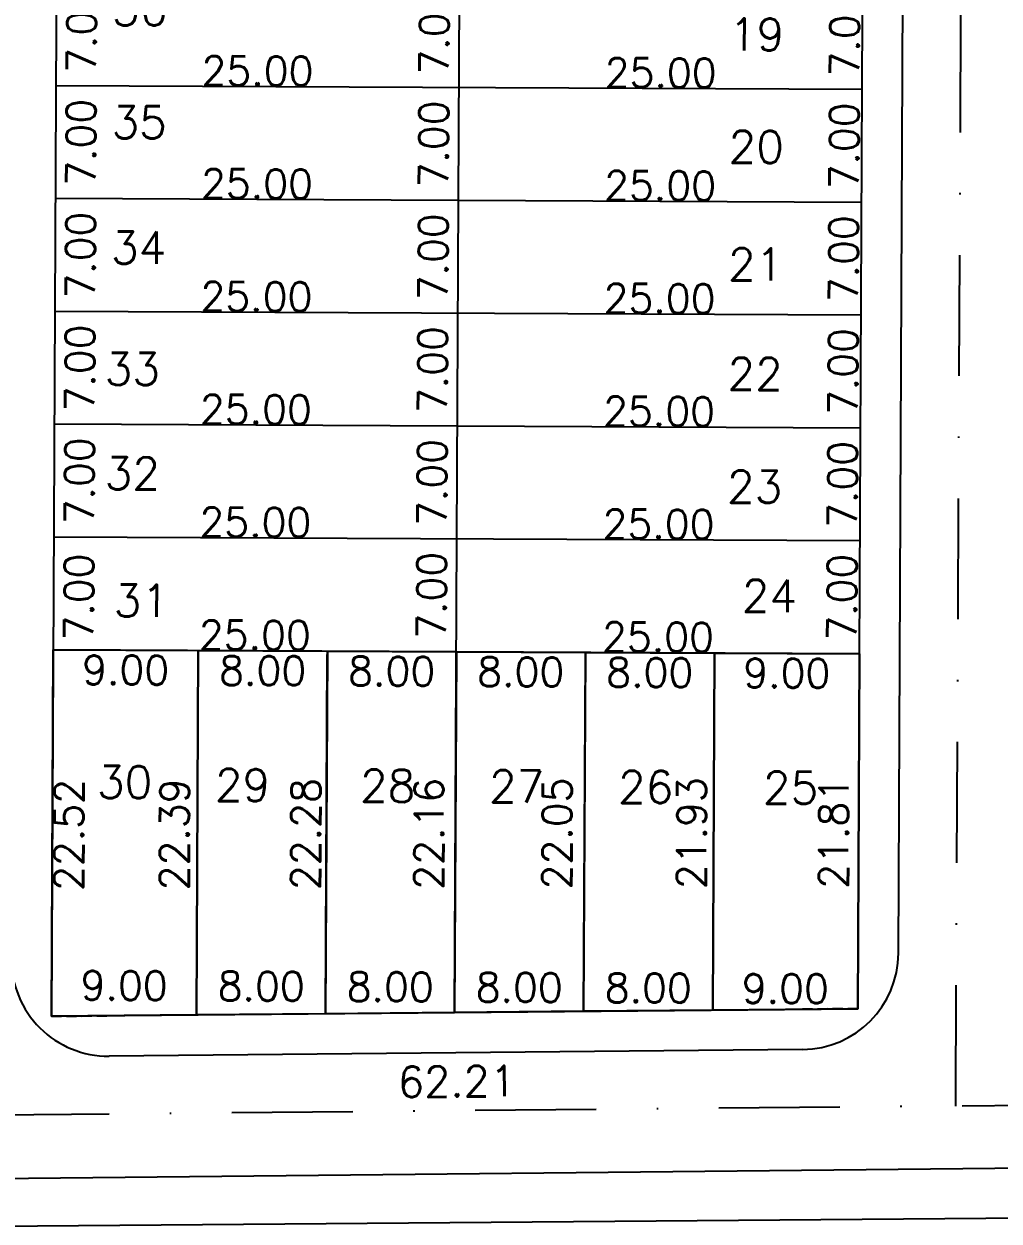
# Model space of a CAD drawing. Header units: millimetres. Extents: x -4430026 to 4783824, y 584 to 9593110.
# Drawn here: x 3050.1 to 3110.6, y 1505 to 1579.3 of the extents above; entities that cross this region are included whole.
import ezdxf
from ezdxf.enums import TextEntityAlignment as Align

# ---------------------------------------------------------------- set-up
doc = ezdxf.new("R2010")
doc.units = ezdxf.units.MM
for name, pattern in [('DASHDOT', [1, 0.5, -0.25, 0, -0.25]), ('HIDDEN', [0.375, 0.25, -0.125]), ('HIDDEN2', [0.1875, 0.125, -0.0625])]:
    doc.linetypes.add(name, pattern=pattern)
for name, color, linetype in [('boundary filipe', 6, 'Continuous'), ('BOUNDARY LOTES', 2, 'Continuous'), ('Calçada', 1, 'Continuous'), ('CANTOS', 9, 'HIDDEN'), ('Cota', 8, 'Continuous'), ('COTAS', 8, 'Continuous'), ('Lotes', 2, 'Continuous'), ('Numero de lotes', 5, 'Continuous'), ('Projeção', 8, 'HIDDEN2'), ('QUADRA', 4, 'Continuous')]:
    doc.layers.add(name, color=color, linetype=linetype)
doc.styles.add('arcad1', font='romans.shx')
doc.styles.add('ROMANS', font='romans.shx')
doc.dimstyles.new('BOLA100', dxfattribs={"dimscale": 0, "dimtxt": 1.9, "dimasz": 0.18, "dimexe": 0.18, "dimexo": 0.063, "dimgap": 0, "dimtad": 1, "dimzin": 4, "dimdsep": 46, "dimtxsty": 'ROMANS', "dimcen": 0.09, "dimse1": 1, "dimse2": 1, "dimsd1": 1, "dimsd2": 1, "dimclrt": 256, "dimaunit": 1, "dimadec": 4, "dimazin": 0, "dimtfac": 1.2, "dimtix": 1, "dimtmove": 2, "dimatfit": 3, "dimfxl": 1, "dimtvp": 2, "dimtolj": 1, "dimtzin": 4, "dimarcsym": 0})
doc.dimstyles.get("Standard").update_dxf_attribs({"dimtxt": 0.18, "dimasz": 0.18, "dimexe": 0.18, "dimexo": 0.0625, "dimgap": 0.09, "dimtad": 0, "dimtih": 1, "dimtoh": 1, "dimdec": 4, "dimzin": 0, "dimdsep": 46, "dimtxsty": 'Standard', "dimcen": 0.09, "dimadec": 0, "dimazin": 0, "dimtfac": 1, "dimtdec": 4, "dimtofl": 0, "dimtmove": 0, "dimatfit": 3, "dimfxl": 1, "dimtolj": 1, "dimtzin": 0, "dimarcsym": 0})

# ---------------------------------------------------------------- blocks, each defined once
blk = doc.blocks.new('*D13721')
at = {"layer": 'DEFPOINTS', "color": 0, "linetype": 'ByBlock'}
for p in [(3107.872, 1512.137), (3107.872, 1512.137), (3045.668, 1511.546)]:
    blk.add_point(p, dxfattribs=at)
at = {"layer": 'COTAS', "linetype": 'ByBlock', "insert": (3076.941, 1513.666), "char_height": 1.9, "attachment_point": 5, "rotation": 0.54386, "style": 'ROMANS'}
blk.add_mtext('\\A1;62.21', dxfattribs=at)
blk = doc.blocks.new('*D13722')
at = {"layer": 'DEFPOINTS', "color": 0, "linetype": 'ByBlock'}
for p in [(3107.872, 1512.137), (3170.075, 1512.727), (3170.075, 1512.727)]:
    blk.add_point(p, dxfattribs=at)
at = {"layer": 'COTAS', "linetype": 'ByBlock', "insert": (3138.994, 1514.099), "char_height": 1.9, "attachment_point": 5, "rotation": 0.54386, "style": 'ROMANS'}
blk.add_mtext('\\A1;62.21', dxfattribs=at)
blk = doc.blocks.new('*D13730')
at = {"layer": 'DEFPOINTS', "color": 0, "linetype": 'ByBlock'}
for p in [(3108.764, 1700.403), (3107.872, 1512.137), (3107.872, 1512.137)]:
    blk.add_point(p, dxfattribs=at)
at = {"layer": 'COTAS', "linetype": 'ByBlock', "insert": (3106.648, 1606.278), "char_height": 1.9, "attachment_point": 5, "rotation": 89.72858, "style": 'ROMANS'}
blk.add_mtext('\\A1;188.27', dxfattribs=at)
blk = doc.blocks.new('*D11980')
at = {"layer": 'DEFPOINTS', "color": 0}
for p in [(3052.104, 1582.437), (3052.071, 1575.437), (3057.247, 1575.412)]:
    blk.add_point(p, dxfattribs=at)
at = {"layer": 'Cota', "color": 41, "insert": (3053.664, 1578.929), "char_height": 1.8, "attachment_point": 5, "rotation": 89.72858, "style": 'ROMANS'}
blk.add_mtext('\\A1;7.00', dxfattribs=at)
blk = doc.blocks.new('*D11981')
at = {"layer": 'DEFPOINTS', "color": 0}
for p in [(3052.071, 1575.437), (3052.038, 1568.437), (3057.214, 1568.412)]:
    blk.add_point(p, dxfattribs=at)
at = {"layer": 'Cota', "color": 41, "insert": (3053.63, 1571.929), "char_height": 1.8, "attachment_point": 5, "rotation": 89.72858, "style": 'ROMANS'}
blk.add_mtext('\\A1;7.00', dxfattribs=at)
blk = doc.blocks.new('*D11982')
at = {"layer": 'DEFPOINTS', "color": 0}
for p in [(3052.038, 1568.437), (3052.005, 1561.437), (3057.181, 1561.412)]:
    blk.add_point(p, dxfattribs=at)
at = {"layer": 'Cota', "color": 41, "insert": (3053.597, 1564.929), "char_height": 1.8, "attachment_point": 5, "rotation": 89.72858, "style": 'ROMANS'}
blk.add_mtext('\\A1;7.00', dxfattribs=at)
blk = doc.blocks.new('*D11983')
at = {"layer": 'DEFPOINTS', "color": 0}
for p in [(3052.005, 1561.437), (3051.971, 1554.437), (3057.147, 1554.412)]:
    blk.add_point(p, dxfattribs=at)
at = {"layer": 'Cota', "color": 41, "insert": (3053.564, 1557.929), "char_height": 1.8, "attachment_point": 5, "rotation": 89.72858, "style": 'ROMANS'}
blk.add_mtext('\\A1;7.00', dxfattribs=at)
blk = doc.blocks.new('*D11984')
at = {"layer": 'DEFPOINTS', "color": 0}
for p in [(3051.971, 1554.437), (3051.938, 1547.437), (3057.114, 1547.412)]:
    blk.add_point(p, dxfattribs=at)
at = {"layer": 'Cota', "color": 41, "insert": (3053.531, 1550.929), "char_height": 1.8, "attachment_point": 5, "rotation": 89.72858, "style": 'ROMANS'}
blk.add_mtext('\\A1;7.00', dxfattribs=at)
blk = doc.blocks.new('*D11985')
at = {"layer": 'DEFPOINTS', "color": 0}
for p in [(3051.937, 1547.224), (3051.904, 1540.224), (3057.08, 1540.199)]:
    blk.add_point(p, dxfattribs=at)
at = {"layer": 'Cota', "color": 41, "insert": (3053.497, 1543.716), "char_height": 1.8, "attachment_point": 5, "rotation": 89.72858, "style": 'ROMANS'}
blk.add_mtext('\\A1;7.00', dxfattribs=at)
blk = doc.blocks.new('*D12047')
at = {"layer": 'DEFPOINTS', "color": 0}
for p in [(3077.104, 1582.318), (3077.071, 1575.318), (3079.117, 1575.309)]:
    blk.add_point(p, dxfattribs=at)
at = {"layer": 'Cota', "color": 41, "insert": (3075.533, 1578.826), "char_height": 1.8, "attachment_point": 5, "rotation": 89.72858, "style": 'ROMANS'}
blk.add_mtext('\\A1;7.00', dxfattribs=at)
blk = doc.blocks.new('*D12048')
at = {"layer": 'DEFPOINTS', "color": 0}
for p in [(3102.104, 1582.2), (3102.07, 1575.2), (3104.57, 1575.188)]:
    blk.add_point(p, dxfattribs=at)
at = {"layer": 'Cota', "color": 41, "insert": (3100.987, 1578.705), "char_height": 1.8, "attachment_point": 5, "rotation": 89.72858, "style": 'ROMANS'}
blk.add_mtext('\\A1;7.00', dxfattribs=at)
blk = doc.blocks.new('*D12049')
at = {"layer": 'DEFPOINTS', "color": 0}
for p in [(3052.081, 1577.626), (3077.081, 1577.508), (3077.058, 1572.698)]:
    blk.add_point(p, dxfattribs=at)
at = {"layer": 'Cota', "color": 41, "insert": (3064.575, 1576.357), "char_height": 1.8, "attachment_point": 5, "rotation": 359.72858, "style": 'ROMANS'}
blk.add_mtext('\\A1;25.00', dxfattribs=at)
blk = doc.blocks.new('*D12050')
at = {"layer": 'DEFPOINTS', "color": 0}
for p in [(3077.081, 1577.508), (3102.081, 1577.39), (3102.058, 1572.579)]:
    blk.add_point(p, dxfattribs=at)
at = {"layer": 'Cota', "color": 41, "insert": (3089.575, 1576.239), "char_height": 1.8, "attachment_point": 5, "rotation": 359.72858, "style": 'ROMANS'}
blk.add_mtext('\\A1;25.00', dxfattribs=at)
blk = doc.blocks.new('*D12051')
at = {"layer": 'DEFPOINTS', "color": 0}
for p in [(3077.071, 1575.318), (3077.037, 1568.318), (3079.084, 1568.309)]:
    blk.add_point(p, dxfattribs=at)
at = {"layer": 'Cota', "color": 41, "insert": (3075.5, 1571.826), "char_height": 1.8, "attachment_point": 5, "rotation": 89.72858, "style": 'ROMANS'}
blk.add_mtext('\\A1;7.00', dxfattribs=at)
blk = doc.blocks.new('*D12052')
at = {"layer": 'DEFPOINTS', "color": 0}
for p in [(3102.07, 1575.2), (3102.037, 1568.2), (3104.537, 1568.188)]:
    blk.add_point(p, dxfattribs=at)
at = {"layer": 'Cota', "color": 41, "insert": (3100.954, 1571.705), "char_height": 1.8, "attachment_point": 5, "rotation": 89.72858, "style": 'ROMANS'}
blk.add_mtext('\\A1;7.00', dxfattribs=at)
blk = doc.blocks.new('*D12053')
at = {"layer": 'DEFPOINTS', "color": 0}
for p in [(3052.048, 1570.626), (3077.048, 1570.508), (3077.025, 1565.698)]:
    blk.add_point(p, dxfattribs=at)
at = {"layer": 'Cota', "color": 41, "insert": (3064.542, 1569.357), "char_height": 1.8, "attachment_point": 5, "rotation": 359.72858, "style": 'ROMANS'}
blk.add_mtext('\\A1;25.00', dxfattribs=at)
blk = doc.blocks.new('*D12054')
at = {"layer": 'DEFPOINTS', "color": 0}
for p in [(3077.048, 1570.508), (3102.048, 1570.39), (3102.025, 1565.579)]:
    blk.add_point(p, dxfattribs=at)
at = {"layer": 'Cota', "color": 41, "insert": (3089.542, 1569.239), "char_height": 1.8, "attachment_point": 5, "rotation": 359.72858, "style": 'ROMANS'}
blk.add_mtext('\\A1;25.00', dxfattribs=at)
blk = doc.blocks.new('*D12055')
at = {"layer": 'DEFPOINTS', "color": 0}
for p in [(3077.037, 1568.318), (3077.004, 1561.318), (3079.05, 1561.309)]:
    blk.add_point(p, dxfattribs=at)
at = {"layer": 'Cota', "color": 41, "insert": (3075.467, 1564.826), "char_height": 1.8, "attachment_point": 5, "rotation": 89.72858, "style": 'ROMANS'}
blk.add_mtext('\\A1;7.00', dxfattribs=at)
blk = doc.blocks.new('*D12056')
at = {"layer": 'DEFPOINTS', "color": 0}
for p in [(3102.037, 1568.2), (3102.004, 1561.2), (3104.504, 1561.188)]:
    blk.add_point(p, dxfattribs=at)
at = {"layer": 'Cota', "color": 41, "insert": (3100.921, 1564.705), "char_height": 1.8, "attachment_point": 5, "rotation": 89.72858, "style": 'ROMANS'}
blk.add_mtext('\\A1;7.00', dxfattribs=at)
blk = doc.blocks.new('*D12057')
at = {"layer": 'DEFPOINTS', "color": 0}
for p in [(3052.015, 1563.627), (3077.015, 1563.508), (3076.992, 1558.698)]:
    blk.add_point(p, dxfattribs=at)
at = {"layer": 'Cota', "color": 41, "insert": (3064.509, 1562.357), "char_height": 1.8, "attachment_point": 5, "rotation": 359.72858, "style": 'ROMANS'}
blk.add_mtext('\\A1;25.00', dxfattribs=at)
blk = doc.blocks.new('*D12058')
at = {"layer": 'DEFPOINTS', "color": 0}
for p in [(3077.015, 1563.508), (3102.014, 1563.39), (3101.992, 1558.58)]:
    blk.add_point(p, dxfattribs=at)
at = {"layer": 'Cota', "color": 41, "insert": (3089.509, 1562.239), "char_height": 1.8, "attachment_point": 5, "rotation": 359.72858, "style": 'ROMANS'}
blk.add_mtext('\\A1;25.00', dxfattribs=at)
blk = doc.blocks.new('*D12059')
at = {"layer": 'DEFPOINTS', "color": 0}
for p in [(3077.004, 1561.318), (3076.971, 1554.318), (3079.017, 1554.309)]:
    blk.add_point(p, dxfattribs=at)
at = {"layer": 'Cota', "color": 41, "insert": (3075.434, 1557.826), "char_height": 1.8, "attachment_point": 5, "rotation": 89.72858, "style": 'ROMANS'}
blk.add_mtext('\\A1;7.00', dxfattribs=at)
blk = doc.blocks.new('*D12060')
at = {"layer": 'DEFPOINTS', "color": 0}
for p in [(3102.004, 1561.2), (3101.971, 1554.2), (3104.471, 1554.188)]:
    blk.add_point(p, dxfattribs=at)
at = {"layer": 'Cota', "color": 41, "insert": (3100.887, 1557.705), "char_height": 1.8, "attachment_point": 5, "rotation": 89.72858, "style": 'ROMANS'}
blk.add_mtext('\\A1;7.00', dxfattribs=at)
blk = doc.blocks.new('*D12061')
at = {"layer": 'DEFPOINTS', "color": 0}
for p in [(3051.982, 1556.627), (3076.982, 1556.508), (3076.959, 1551.698)]:
    blk.add_point(p, dxfattribs=at)
at = {"layer": 'Cota', "color": 41, "insert": (3064.476, 1555.357), "char_height": 1.8, "attachment_point": 5, "rotation": 359.72858, "style": 'ROMANS'}
blk.add_mtext('\\A1;25.00', dxfattribs=at)
blk = doc.blocks.new('*D12062')
at = {"layer": 'DEFPOINTS', "color": 0}
for p in [(3076.982, 1556.508), (3101.981, 1556.39), (3101.958, 1551.58)]:
    blk.add_point(p, dxfattribs=at)
at = {"layer": 'Cota', "color": 41, "insert": (3089.476, 1555.239), "char_height": 1.8, "attachment_point": 5, "rotation": 359.72858, "style": 'ROMANS'}
blk.add_mtext('\\A1;25.00', dxfattribs=at)
blk = doc.blocks.new('*D12063')
at = {"layer": 'DEFPOINTS', "color": 0}
for p in [(3076.971, 1554.318), (3076.938, 1547.319), (3078.984, 1547.309)]:
    blk.add_point(p, dxfattribs=at)
at = {"layer": 'Cota', "color": 41, "insert": (3075.401, 1550.826), "char_height": 1.8, "attachment_point": 5, "rotation": 89.72858, "style": 'ROMANS'}
blk.add_mtext('\\A1;7.00', dxfattribs=at)
blk = doc.blocks.new('*D12064')
at = {"layer": 'DEFPOINTS', "color": 0}
for p in [(3101.971, 1554.2), (3101.938, 1547.2), (3104.438, 1547.188)]:
    blk.add_point(p, dxfattribs=at)
at = {"layer": 'Cota', "color": 41, "insert": (3100.854, 1550.705), "char_height": 1.8, "attachment_point": 5, "rotation": 89.72858, "style": 'ROMANS'}
blk.add_mtext('\\A1;7.00', dxfattribs=at)
blk = doc.blocks.new('*D12065')
at = {"layer": 'DEFPOINTS', "color": 0}
for p in [(3051.949, 1549.627), (3076.948, 1549.508), (3076.926, 1544.698)]:
    blk.add_point(p, dxfattribs=at)
at = {"layer": 'Cota', "color": 41, "insert": (3064.443, 1548.357), "char_height": 1.8, "attachment_point": 5, "rotation": 359.72858, "style": 'ROMANS'}
blk.add_mtext('\\A1;25.00', dxfattribs=at)
blk = doc.blocks.new('*D12066')
at = {"layer": 'DEFPOINTS', "color": 0}
for p in [(3076.948, 1549.508), (3101.948, 1549.39), (3101.925, 1544.58)]:
    blk.add_point(p, dxfattribs=at)
at = {"layer": 'Cota', "color": 41, "insert": (3089.442, 1548.239), "char_height": 1.8, "attachment_point": 5, "rotation": 359.72858, "style": 'ROMANS'}
blk.add_mtext('\\A1;25.00', dxfattribs=at)
blk = doc.blocks.new('*D12067')
at = {"layer": 'DEFPOINTS', "color": 0}
for p in [(3076.938, 1547.319), (3076.905, 1540.319), (3078.951, 1540.309)]:
    blk.add_point(p, dxfattribs=at)
at = {"layer": 'Cota', "color": 41, "insert": (3075.368, 1543.826), "char_height": 1.8, "attachment_point": 5, "rotation": 89.72858, "style": 'ROMANS'}
blk.add_mtext('\\A1;7.00', dxfattribs=at)
blk = doc.blocks.new('*D12068')
at = {"layer": 'DEFPOINTS', "color": 0}
for p in [(3101.938, 1547.2), (3101.905, 1540.2), (3104.405, 1540.188)]:
    blk.add_point(p, dxfattribs=at)
at = {"layer": 'Cota', "color": 41, "insert": (3100.821, 1543.705), "char_height": 1.8, "attachment_point": 5, "rotation": 89.72858, "style": 'ROMANS'}
blk.add_mtext('\\A1;7.00', dxfattribs=at)
blk = doc.blocks.new('*D12069')
at = {"layer": 'DEFPOINTS', "color": 0}
for p in [(3051.915, 1542.627), (3076.915, 1542.508), (3076.892, 1537.698)]:
    blk.add_point(p, dxfattribs=at)
at = {"layer": 'Cota', "color": 41, "insert": (3064.41, 1541.357), "char_height": 1.8, "attachment_point": 5, "rotation": 359.72858, "style": 'ROMANS'}
blk.add_mtext('\\A1;25.00', dxfattribs=at)
blk = doc.blocks.new('*D12070')
at = {"layer": 'DEFPOINTS', "color": 0}
for p in [(3076.915, 1542.508), (3101.915, 1542.39), (3101.892, 1537.58)]:
    blk.add_point(p, dxfattribs=at)
at = {"layer": 'Cota', "color": 41, "insert": (3089.409, 1541.239), "char_height": 1.8, "attachment_point": 5, "rotation": 359.72858, "style": 'ROMANS'}
blk.add_mtext('\\A1;25.00', dxfattribs=at)
blk = doc.blocks.new('*D12071')
at = {"layer": 'DEFPOINTS', "color": 0}
for p in [(3051.831, 1524.851), (3060.831, 1524.809), (3060.789, 1515.995)]:
    blk.add_point(p, dxfattribs=at)
at = {"layer": 'Cota', "color": 41, "insert": (3056.307, 1519.616), "char_height": 1.8, "attachment_point": 5, "rotation": 359.72858, "style": 'ROMANS'}
blk.add_mtext('\\A1;9.00', dxfattribs=at)
blk = doc.blocks.new('*D11174')
at = {"layer": 'DEFPOINTS', "color": 0}
for p in [(3060.831, 1524.809), (3068.802, 1518.569), (3068.789, 1515.957)]:
    blk.add_point(p, dxfattribs=at)
at = {"layer": 'Cota', "color": 41, "insert": (3064.806, 1519.576), "char_height": 1.8, "attachment_point": 5, "rotation": 359.72858, "style": 'ROMANS'}
blk.add_mtext('\\A1;8.00', dxfattribs=at)
blk = doc.blocks.new('*D11175')
at = {"layer": 'DEFPOINTS', "color": 0}
for p in [(3068.802, 1518.569), (3076.802, 1518.645), (3076.789, 1515.919)]:
    blk.add_point(p, dxfattribs=at)
at = {"layer": 'Cota', "color": 41, "insert": (3072.806, 1519.538), "char_height": 1.8, "attachment_point": 5, "rotation": 359.72858, "style": 'ROMANS'}
blk.add_mtext('\\A1;8.00', dxfattribs=at)
blk = doc.blocks.new('*D11176')
at = {"layer": 'DEFPOINTS', "color": 0}
for p in [(3076.802, 1518.645), (3084.803, 1518.721), (3084.789, 1515.881)]:
    blk.add_point(p, dxfattribs=at)
at = {"layer": 'Cota', "color": 41, "insert": (3080.806, 1519.5), "char_height": 1.8, "attachment_point": 5, "rotation": 359.72858, "style": 'ROMANS'}
blk.add_mtext('\\A1;8.00', dxfattribs=at)
blk = doc.blocks.new('*D11177')
at = {"layer": 'DEFPOINTS', "color": 0}
for p in [(3092.803, 1518.797), (3084.803, 1518.721), (3092.789, 1515.843)]:
    blk.add_point(p, dxfattribs=at)
at = {"layer": 'Cota', "color": 41, "insert": (3088.806, 1519.462), "char_height": 1.8, "attachment_point": 5, "rotation": 359.72858, "style": 'ROMANS'}
blk.add_mtext('\\A1;8.00', dxfattribs=at)
blk = doc.blocks.new('*D11178')
at = {"layer": 'DEFPOINTS', "color": 0}
for p in [(3092.803, 1518.797), (3101.804, 1518.882), (3101.789, 1515.801)]:
    blk.add_point(p, dxfattribs=at)
at = {"layer": 'Cota', "color": 41, "insert": (3097.306, 1519.422), "char_height": 1.8, "attachment_point": 5, "rotation": 359.72858, "style": 'ROMANS'}
blk.add_mtext('\\A1;9.00', dxfattribs=at)
blk = doc.blocks.new('*D11179')
at = {"layer": 'DEFPOINTS', "color": 0}
for p in [(3051.895, 1538.323), (3060.895, 1538.281), (3060.882, 1535.569)]:
    blk.add_point(p, dxfattribs=at)
at = {"layer": 'Cota', "color": 41, "insert": (3056.399, 1539.19), "char_height": 1.8, "attachment_point": 5, "rotation": 359.72858, "style": 'ROMANS'}
blk.add_mtext('\\A1;9.00', dxfattribs=at)
blk = doc.blocks.new('*D11180')
at = {"layer": 'DEFPOINTS', "color": 0}
for p in [(3068.905, 1540.357), (3060.895, 1538.281), (3068.882, 1535.531)]:
    blk.add_point(p, dxfattribs=at)
at = {"layer": 'Cota', "color": 41, "insert": (3064.899, 1539.15), "char_height": 1.8, "attachment_point": 5, "rotation": 359.72858, "style": 'ROMANS'}
blk.add_mtext('\\A1;8.00', dxfattribs=at)
blk = doc.blocks.new('*D11181')
at = {"layer": 'DEFPOINTS', "color": 0}
for p in [(3068.905, 1540.357), (3076.905, 1540.319), (3076.882, 1535.493)]:
    blk.add_point(p, dxfattribs=at)
at = {"layer": 'Cota', "color": 41, "insert": (3072.899, 1539.112), "char_height": 1.8, "attachment_point": 5, "rotation": 359.72858, "style": 'ROMANS'}
blk.add_mtext('\\A1;8.00', dxfattribs=at)
blk = doc.blocks.new('*D11182')
at = {"layer": 'DEFPOINTS', "color": 0}
for p in [(3076.905, 1540.319), (3084.905, 1540.281), (3084.882, 1535.455)]:
    blk.add_point(p, dxfattribs=at)
at = {"layer": 'Cota', "color": 41, "insert": (3080.899, 1539.074), "char_height": 1.8, "attachment_point": 5, "rotation": 359.72858, "style": 'ROMANS'}
blk.add_mtext('\\A1;8.00', dxfattribs=at)
blk = doc.blocks.new('*D11183')
at = {"layer": 'DEFPOINTS', "color": 0}
for p in [(3084.905, 1540.281), (3092.905, 1540.243), (3092.882, 1535.417)]:
    blk.add_point(p, dxfattribs=at)
at = {"layer": 'Cota', "color": 41, "insert": (3088.899, 1539.036), "char_height": 1.8, "attachment_point": 5, "rotation": 359.72858, "style": 'ROMANS'}
blk.add_mtext('\\A1;8.00', dxfattribs=at)
blk = doc.blocks.new('*D11184')
at = {"layer": 'DEFPOINTS', "color": 0}
for p in [(3092.905, 1540.243), (3101.905, 1540.2), (3101.882, 1535.374)]:
    blk.add_point(p, dxfattribs=at)
at = {"layer": 'Cota', "color": 41, "insert": (3097.399, 1538.996), "char_height": 1.8, "attachment_point": 5, "rotation": 359.72858, "style": 'ROMANS'}
blk.add_mtext('\\A1;9.00', dxfattribs=at)
blk = doc.blocks.new('*D11185')
at = {"layer": 'DEFPOINTS', "color": 0}
for p in [(3101.456, 1539.989), (3101.353, 1518.181), (3103.853, 1518.17)]:
    blk.add_point(p, dxfattribs=at)
at = {"layer": 'Cota', "color": 41, "insert": (3100.305, 1529.09), "char_height": 1.8, "attachment_point": 5, "rotation": 89.72858, "style": 'ROMANS'}
blk.add_mtext('\\A1;21.81', dxfattribs=at)
blk = doc.blocks.new('*D11186')
at = {"layer": 'DEFPOINTS', "color": 0}
for p in [(3090.51, 1540.041), (3095.144, 1540.019), (3090.406, 1518.11)]:
    blk.add_point(p, dxfattribs=at)
at = {"layer": 'Cota', "color": 41, "insert": (3091.492, 1529.07), "char_height": 1.8, "attachment_point": 5, "rotation": 89.72858, "style": 'ROMANS'}
blk.add_mtext('\\A1;21.93', dxfattribs=at)
blk = doc.blocks.new('*D11187')
at = {"layer": 'DEFPOINTS', "color": 0}
for p in [(3082.198, 1540.08), (3086.8, 1540.058), (3082.094, 1518.031)]:
    blk.add_point(p, dxfattribs=at)
at = {"layer": 'Cota', "color": 41, "insert": (3083.147, 1529.051), "char_height": 1.8, "attachment_point": 5, "rotation": 89.72858, "style": 'ROMANS'}
blk.add_mtext('\\A1;22.05', dxfattribs=at)
blk = doc.blocks.new('*D11188')
at = {"layer": 'DEFPOINTS', "color": 0}
for p in [(3074.198, 1540.118), (3078.858, 1540.096), (3074.093, 1517.955)]:
    blk.add_point(p, dxfattribs=at)
at = {"layer": 'Cota', "color": 41, "insert": (3075.205, 1529.031), "char_height": 1.8, "attachment_point": 5, "rotation": 89.72858, "style": 'ROMANS'}
blk.add_mtext('\\A1;22.16', dxfattribs=at)
blk = doc.blocks.new('*D11189')
at = {"layer": 'DEFPOINTS', "color": 0}
for p in [(3066.198, 1540.156), (3071.218, 1540.132), (3066.093, 1517.879)]:
    blk.add_point(p, dxfattribs=at)
at = {"layer": 'Cota', "color": 41, "insert": (3067.565, 1529.011), "char_height": 1.8, "attachment_point": 5, "rotation": 89.72858, "style": 'ROMANS'}
blk.add_mtext('\\A1;22.28', dxfattribs=at)
blk = doc.blocks.new('*D11190')
at = {"layer": 'DEFPOINTS', "color": 0}
for p in [(3058.198, 1540.194), (3063.075, 1540.171), (3058.092, 1517.803)]:
    blk.add_point(p, dxfattribs=at)
at = {"layer": 'Cota', "color": 41, "insert": (3059.422, 1528.992), "char_height": 1.8, "attachment_point": 5, "rotation": 89.72858, "style": 'ROMANS'}
blk.add_mtext('\\A1;22.39', dxfattribs=at)
blk = doc.blocks.new('*D11191')
at = {"layer": 'DEFPOINTS', "color": 0}
for p in [(3051.904, 1540.224), (3056.531, 1540.202), (3051.797, 1517.705)]:
    blk.add_point(p, dxfattribs=at)
at = {"layer": 'Cota', "color": 41, "insert": (3052.878, 1528.959), "char_height": 1.8, "attachment_point": 5, "rotation": 89.72858, "style": 'ROMANS'}
blk.add_mtext('\\A1;22.52', dxfattribs=at)

msp = doc.modelspace()

# ---------------------------------------------------------------- linework, layer by layer
at = {"layer": 'boundary filipe', "elevation": 2.439}
msp.add_lwpolyline([(3051.797, 1517.705), (3101.8, 1518.179), (3102.613, 1689.838), (3052.608, 1688.912), (3051.797, 1517.705)], close=True, dxfattribs=at)
at = {"layer": 'BOUNDARY LOTES', "elevation": 2.439}
for points in [[(3051.905, 1540.437), (3060.905, 1540.394), (3060.798, 1517.79), (3051.799, 1517.705)], [(3051.907, 1540.437), (3060.905, 1540.394), (3060.798, 1517.79), (3051.799, 1517.705)], [(3060.905, 1540.394), (3068.905, 1540.357), (3068.798, 1517.866), (3060.8, 1517.79)], [(3068.905, 1540.357), (3076.905, 1540.319), (3076.799, 1517.942), (3068.8, 1517.866)], [(3076.905, 1540.319), (3084.905, 1540.281), (3084.799, 1518.018), (3076.799, 1517.942)], [(3084.905, 1540.281), (3092.905, 1540.243), (3092.8, 1518.094), (3084.801, 1518.018)], [(3092.905, 1540.243), (3101.905, 1540.2), (3101.8, 1518.179), (3092.802, 1518.094)]]:
    msp.add_lwpolyline(points, close=True, dxfattribs=at)
at = {"layer": 'Calçada'}
for p, q in [((3104.317, 1521.618, 2.439), (3105.096, 1686.244, 2.439)), ((3098.374, 1515.647, 2.439), (3055.371, 1515.238, 2.439))]:
    msp.add_line(p, q, dxfattribs=at)
at = {"layer": 'Calçada', "lineweight": -3}
msp.add_line((3396.168, 1511.273, 2.439), (2868.585, 1505.731), dxfattribs=at)
at = {"layer": 'Calçada'}
for centre, start, end in [((3055.314, 1521.238, 2.439), 179.72858, 270.54386), ((3098.317, 1521.646, 2.439), 270.54386, 359.72858)]:
    msp.add_arc(centre, 6, start, end, dxfattribs=at)
at = {"layer": 'CANTOS', "ltscale": 2.5, "elevation": 2.439}
for points in [[(3051.814, 1521.255), (3051.797, 1517.705), (3055.347, 1517.738)], [(3101.817, 1521.63), (3101.8, 1518.179), (3098.35, 1518.147)]]:
    msp.add_lwpolyline(points, dxfattribs=at)
at = {"layer": 'Lotes'}
for p, q in [((3076.799, 1517.942, 2.439), (3077.611, 1689.375, 2.439)), ((3102.07, 1575.2, 2.439), (3052.071, 1575.437, 2.439)), ((3102.037, 1568.2, 2.439), (3052.038, 1568.437, 2.439)), ((3102.004, 1561.2, 2.439), (3052.005, 1561.437, 2.439)), ((3101.971, 1554.2, 2.439), (3051.971, 1554.437, 2.439)), ((3101.938, 1547.2, 2.439), (3051.938, 1547.437, 2.439)), ((3101.905, 1540.2, 2.439), (3051.905, 1540.437, 2.439)), ((3060.798, 1517.79, 2.439), (3060.904, 1540.181, 2.439)), ((3068.798, 1517.866, 2.439), (3068.904, 1540.143, 2.439)), ((3084.799, 1518.018, 2.439), (3084.904, 1540.067, 2.439)), ((3092.8, 1518.094, 2.439), (3092.904, 1540.029, 2.439))]:
    msp.add_line(p, q, dxfattribs=at)
at = {"layer": 'Projeção', "linetype": 'DASHDOT', "ltscale": 15}
for p, q in [((3107.872, 1512.137, 2.439), (3109.598, 1876.628, 2.439)), ((3629.153, 1517.085, 2.439), (2417.533, 1505.584, 2.439))]:
    msp.add_line(p, q, dxfattribs=at)
at = {"layer": 'QUADRA'}
msp.add_line((3620.382, 1509.203, -39.117), (2911.618, 1503.589), dxfattribs=at)
at = {"layer": 'QUADRA', "elevation": 2.439}
msp.add_lwpolyline([(3051.797, 1517.705), (3101.8, 1518.179), (3102.613, 1689.838), (3052.608, 1688.912), (3051.797, 1517.705)], close=True, dxfattribs=at)

# ---------------------------------------------------------------- texts
at = {"layer": 'Numero de lotes', "style": 'arcad1'}
for s, p in [('36', (3057.271, 1580.175, 2.439)), ('19', (3095.532, 1578.62, 2.439)), ('35', (3057.238, 1573.17, 2.439)), ('20', (3095.499, 1571.645, 2.439)), ('34', (3057.201, 1565.394, 2.439)), ('21', (3095.464, 1564.353, 2.439)), ('33', (3056.815, 1557.869, 2.439)), ('22', (3095.432, 1557.563, 2.439)), ('32', (3056.814, 1551.389, 2.439)), ('23', (3095.399, 1550.563, 2.439)), ('24', (3096.322, 1543.79, 2.439)), ('31', (3057.376, 1543.497, 2.439)), ('30', (3056.341, 1532.237, 2.439)), ('29', (3063.648, 1532.05, 2.439)), ('28', (3072.648, 1532.007, 2.439)), ('27', (3080.648, 1531.969, 2.439)), ('26', (3088.648, 1531.931, 2.439)), ('25', (3097.629, 1531.889, 2.439))]:
    msp.add_text(s, height=2, rotation=359.72858, dxfattribs=at).set_placement(p, align=Align.MIDDLE_CENTER)

# ---------------------------------------------------------------- dimensions: what is measured, and where the dimension line sits
at = {"layer": 'Cota'}
for base, p1, p2, angle, picture, middle in [((3057.247, 1575.412, 2.439), (3052.104, 1582.437, 2.439), (3052.071, 1575.437, 2.439), 89.72858, '*D11980', (3053.664, 1578.929, 2.439)), ((3102.058, 1572.579, 2.439), (3077.081, 1577.508, 2.439), (3102.081, 1577.39, 2.439), 179.72858, '*D12050', (3089.575, 1576.239, 2.439)), ((3057.214, 1568.412, 2.439), (3052.071, 1575.437, 2.439), (3052.038, 1568.437, 2.439), 89.72858, '*D11981', (3053.63, 1571.929, 2.439)), ((3102.025, 1565.579, 2.439), (3077.048, 1570.508, 2.439), (3102.048, 1570.39, 2.439), 179.72858, '*D12054', (3089.542, 1569.239, 2.439)), ((3057.181, 1561.412, 2.439), (3052.038, 1568.437, 2.439), (3052.005, 1561.437, 2.439), 89.72858, '*D11982', (3053.597, 1564.929, 2.439)), ((3101.992, 1558.58, 2.439), (3077.015, 1563.508, 2.439), (3102.014, 1563.39, 2.439), 179.72858, '*D12058', (3089.509, 1562.239, 2.439)), ((3057.147, 1554.412, 2.439), (3052.005, 1561.437, 2.439), (3051.971, 1554.437, 2.439), 89.72858, '*D11983', (3053.564, 1557.929, 2.439)), ((3101.958, 1551.58, 2.439), (3076.982, 1556.508, 2.439), (3101.981, 1556.39, 2.439), 179.72858, '*D12062', (3089.476, 1555.239, 2.439)), ((3057.114, 1547.412, 2.439), (3051.971, 1554.437, 2.439), (3051.938, 1547.437, 2.439), 89.72858, '*D11984', (3053.531, 1550.929, 2.439)), ((3101.925, 1544.58, 2.439), (3076.948, 1549.508, 2.439), (3101.948, 1549.39, 2.439), 179.72858, '*D12066', (3089.442, 1548.239, 2.439)), ((3057.08, 1540.199, 2.439), (3051.937, 1547.224, 2.439), (3051.904, 1540.224, 2.439), 89.72858, '*D11985', (3053.497, 1543.716, 2.439)), ((3101.892, 1537.58, 2.439), (3076.915, 1542.508, 2.439), (3101.915, 1542.39, 2.439), 179.72858, '*D12070', (3089.409, 1541.239, 2.439)), ((3068.882, 1535.531, 2.439), (3060.895, 1538.281, 2.439), (3068.905, 1540.357, 2.439), 179.72858, '*D11180', (3064.899, 1539.15, 2.439)), ((3076.882, 1535.493, 2.439), (3068.905, 1540.357, 2.439), (3076.905, 1540.319, 2.439), 179.72858, '*D11181', (3072.899, 1539.112, 2.439)), ((3084.882, 1535.455, 2.439), (3076.905, 1540.319, 2.439), (3084.905, 1540.281, 2.439), 179.72858, '*D11182', (3080.899, 1539.074, 2.439)), ((3092.882, 1535.417, 2.439), (3084.905, 1540.281, 2.439), (3092.905, 1540.243, 2.439), 179.72858, '*D11183', (3088.899, 1539.036, 2.439)), ((3101.882, 1535.374, 2.439), (3092.905, 1540.243, 2.439), (3101.905, 1540.2, 2.439), 179.72858, '*D11184', (3097.399, 1538.996, 2.439)), ((3068.789, 1515.957, 2.439), (3060.831, 1524.809, 2.439), (3068.802, 1518.569, 2.439), 179.72858, '*D11174', (3064.806, 1519.576, 2.439)), ((3076.789, 1515.919, 2.439), (3068.802, 1518.569, 2.439), (3076.802, 1518.645, 2.439), 179.72858, '*D11175', (3072.806, 1519.538, 2.439)), ((3084.789, 1515.881, 2.439), (3076.802, 1518.645, 2.439), (3084.803, 1518.721, 2.439), 179.72858, '*D11176', (3080.806, 1519.5, 2.439)), ((3092.789, 1515.843, 2.439), (3084.803, 1518.721, 2.439), (3092.803, 1518.797, 2.439), 179.72858, '*D11177', (3088.806, 1519.462, 2.439)), ((3101.789, 1515.801, 2.439), (3092.803, 1518.797, 2.439), (3101.804, 1518.882, 2.439), 179.72858, '*D11178', (3097.306, 1519.422, 2.439))]:
    dim = msp.add_linear_dim(base=base, p1=p1, p2=p2, angle=angle, dimstyle='Standard', override={"dimtxt": 1.8, "dimexo": 0.063, "dimgap": 0, "dimtih": 0, "dimtoh": 0, "dimdec": 2, "dimzin": 4, "dimtxsty": 'ROMANS', "dimse1": 1, "dimse2": 1, "dimsd1": 1, "dimsd2": 1, "dimclrt": 41, "dimtfac": 1.2, "dimtdec": 2, "dimtix": 1, "dimtofl": 1, "dimtmove": 2, "dimfxl": 0.18, "dimfxlon": 1, "dimtvp": 2, "dimtzin": 4}, dxfattribs=at)
    dim.commit()
    dim.dimension.update_dxf_attribs({"geometry": picture, "text_midpoint": middle})
for p1, p2, distance, picture, middle in [((3077.104, 1582.318, 2.439), (3077.071, 1575.318, 2.439), 2.046, '*D12047', (3075.533, 1578.826, 2.439)), ((3102.104, 1582.2, 2.439), (3102.07, 1575.2, 2.439), 2.5, '*D12048', (3100.987, 1578.705, 2.439)), ((3052.081, 1577.626, 2.439), (3077.081, 1577.508, 2.439), -4.81, '*D12049', (3064.575, 1576.357, 2.439)), ((3077.071, 1575.318, 2.439), (3077.037, 1568.318, 2.439), 2.046, '*D12051', (3075.5, 1571.826, 2.439)), ((3102.07, 1575.2, 2.439), (3102.037, 1568.2, 2.439), 2.5, '*D12052', (3100.954, 1571.705, 2.439)), ((3052.048, 1570.626, 2.439), (3077.048, 1570.508, 2.439), -4.81, '*D12053', (3064.542, 1569.357, 2.439)), ((3077.037, 1568.318, 2.439), (3077.004, 1561.318, 2.439), 2.046, '*D12055', (3075.467, 1564.826, 2.439)), ((3102.037, 1568.2, 2.439), (3102.004, 1561.2, 2.439), 2.5, '*D12056', (3100.921, 1564.705, 2.439)), ((3052.015, 1563.627, 2.439), (3077.015, 1563.508, 2.439), -4.81, '*D12057', (3064.509, 1562.357, 2.439)), ((3077.004, 1561.318, 2.439), (3076.971, 1554.318, 2.439), 2.046, '*D12059', (3075.434, 1557.826, 2.439)), ((3102.004, 1561.2, 2.439), (3101.971, 1554.2, 2.439), 2.5, '*D12060', (3100.887, 1557.705, 2.439)), ((3051.982, 1556.627, 2.439), (3076.982, 1556.508, 2.439), -4.81, '*D12061', (3064.476, 1555.357, 2.439)), ((3076.971, 1554.318, 2.439), (3076.938, 1547.319, 2.439), 2.046, '*D12063', (3075.401, 1550.826, 2.439)), ((3101.971, 1554.2, 2.439), (3101.938, 1547.2, 2.439), 2.5, '*D12064', (3100.854, 1550.705, 2.439)), ((3051.949, 1549.627, 2.439), (3076.948, 1549.508, 2.439), -4.81, '*D12065', (3064.443, 1548.357, 2.439)), ((3076.938, 1547.319, 2.439), (3076.905, 1540.319, 2.439), 2.046, '*D12067', (3075.368, 1543.826, 2.439)), ((3101.938, 1547.2, 2.439), (3101.905, 1540.2, 2.439), 2.5, '*D12068', (3100.821, 1543.705, 2.439)), ((3051.915, 1542.627, 2.439), (3076.915, 1542.508, 2.439), -4.81, '*D12069', (3064.41, 1541.357, 2.439)), ((3051.895, 1538.323, 2.439), (3060.895, 1538.281, 2.439), -2.712, '*D11179', (3056.399, 1539.19, 2.439)), ((3051.797, 1517.705, 2.439), (3051.904, 1540.224, 2.439), -4.627, '*D11191', (3052.878, 1528.959, 2.439)), ((3058.092, 1517.803, 2.439), (3058.198, 1540.194, 2.439), -4.876, '*D11190', (3059.422, 1528.992, 2.439)), ((3066.093, 1517.879, 2.439), (3066.198, 1540.156, 2.439), -5.019, '*D11189', (3067.565, 1529.011, 2.439)), ((3074.093, 1517.955, 2.439), (3074.198, 1540.118, 2.439), -4.66, '*D11188', (3075.205, 1529.031, 2.439)), ((3082.094, 1518.031, 2.439), (3082.198, 1540.08, 2.439), -4.601, '*D11187', (3083.147, 1529.051, 2.439)), ((3090.406, 1518.11, 2.439), (3090.51, 1540.041, 2.439), -4.633, '*D11186', (3091.492, 1529.07, 2.439)), ((3101.456, 1539.989, 2.439), (3101.353, 1518.181, 2.439), 2.5, '*D11185', (3100.305, 1529.09, 2.439)), ((3051.831, 1524.851, 2.439), (3060.831, 1524.809, 2.439), -8.814, '*D12071', (3056.307, 1519.616, 2.439))]:
    dim = msp.add_aligned_dim(p1=p1, p2=p2, distance=distance, dimstyle='Standard', override={"dimtxt": 1.8, "dimexo": 0.063, "dimgap": 0, "dimtih": 0, "dimtoh": 0, "dimdec": 2, "dimzin": 4, "dimtxsty": 'ROMANS', "dimse1": 1, "dimse2": 1, "dimsd1": 1, "dimsd2": 1, "dimclrt": 41, "dimtfac": 1.2, "dimtdec": 2, "dimtix": 1, "dimtofl": 1, "dimtmove": 2, "dimfxl": 0.18, "dimfxlon": 1, "dimtvp": 2, "dimtzin": 4}, dxfattribs=at)
    dim.commit()
    dim.dimension.update_dxf_attribs({"geometry": picture, "text_midpoint": middle})
at = {"layer": 'COTAS', "linetype": 'ByBlock'}
for base, p1, p2, angle, picture, middle in [((3107.872, 1512.137, 2.439), (3108.764, 1700.403, 2.439), (3107.872, 1512.137, 2.439), 269.72858, '*D13730', (3106.648, 1606.278, 2.439)), ((3170.075, 1512.727, 2.439), (3107.872, 1512.137, 2.439), (3170.075, 1512.727, 2.439), 0.54386, '*D13722', (3138.994, 1514.099, 2.439)), ((3107.872, 1512.137, 2.439), (3045.668, 1511.546, 2.439), (3107.872, 1512.137, 2.439), 0.54386, '*D13721', (3076.941, 1513.666, 2.439))]:
    dim = msp.add_linear_dim(base=base, p1=p1, p2=p2, angle=angle, dimstyle='BOLA100', override={"dimscale": 1, "dimfxl": 0.18}, dxfattribs=at)
    dim.commit()
    dim.dimension.update_dxf_attribs({"geometry": picture, "text_midpoint": middle, "dimtype": 161})

doc.saveas('drawing.dxf')
